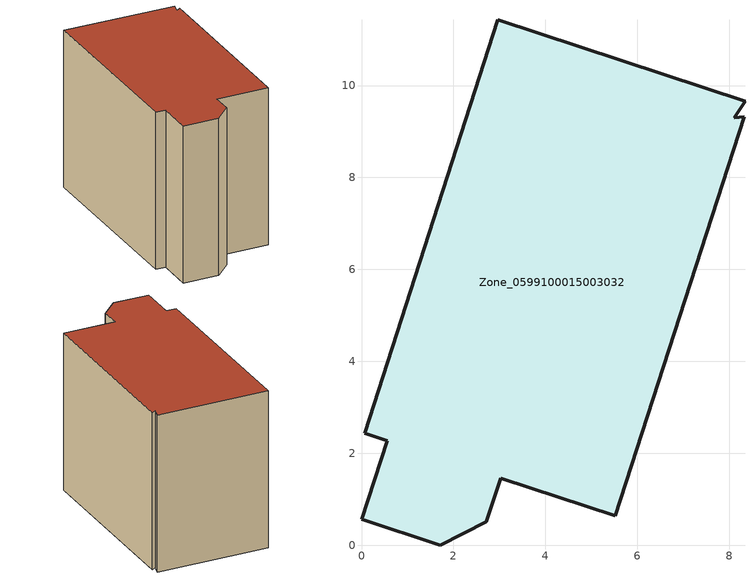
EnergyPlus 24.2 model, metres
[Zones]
Zone_0599100015003032
 floor ground (C_G): 3.03,1.46 2.72,0.51 1.71,0 0,0.56 0.56,2.27 0.07,2.43 2.96,11.43 8.34,9.66 8.11,9.3 8.33,9.32 5.52,0.64 z0.75
 wall outside (C_F): 8.34,9.66 2.96,11.43 0.07,2.43 0.56,2.27 0,0.56 1.71,0 2.72,0.51 3.03,1.46 5.52,0.64 8.33,9.32 8.11,9.3 8.34,9.66 z0.75:8.77
 roof outside (C_R): 8.11,9.3 8.34,9.66 2.96,11.43 0.07,2.43 0.56,2.27 0,0.56 1.71,0 2.72,0.51 3.03,1.46 5.52,0.64 8.33,9.32 z8.77
[BUILDING]
Pand.0599100015003032: North Axis=0; Terrain=City; Loads Convergence Tolerance Value=0.04; Temperature Convergence Tolerance Value=0.4; Solar Distribution=FullExterior; Maximum Number of Warmup Days=25; Minimum Number of Warmup Days=1
[Site:Location]
Rotterdam.The.Hague.AP_ZH_NLD Design_Conditions: Latitude=51.96; Longitude=4.45; Time Zone=1; Elevation=-4.5
[SITE:GROUNDTEMPERATURE:BUILDINGSURFACE]
18, 18, 18, 18, 18, 18, 18, 18, 18, 18, 18, 18
[MATERIAL] Thermal Absorptance=0.9; Solar Absorptance=0.7; Visible Absorptance=0.7
Name | Roughness | Thickness | Conductivity | Density | Specific Heat
G.TI.1965-1974 | MediumSmooth | 0.15 | 0.882353 | 540 | 1210
F.TI.1965-1974 | Rough | 0.3 | 0.697674 | 1920 | 840
R.TI.1965-1974 | MediumRough | 0.2 | 0.232558 | 1500 | 1000
[CONSTRUCTION]
C_G: G.TI.1965-1974
C_F: F.TI.1965-1974
C_R: R.TI.1965-1974
[ZONE]
Zone_0599100015003032: Type=1; Multiplier=1; Ceiling Height=Autocalculate; Volume=Autocalculate; Floor Area=autocalculate; Part of Total Floor Area=Yes
[ZONEINFILTRATION:DESIGNFLOWRATE]
Infil_Zone_0599100015003032: Zone or ZoneList or Space or SpaceList=Zone_0599100015003032; Schedule=AlwaysOn; Design Flow Rate Calculation Method=Flow/Area; Flow Rate per Floor Area=0.003; Constant Term Coefficient=1; Temperature Term Coefficient=0; Velocity Term Coefficient=0; Velocity Squared Term Coefficient=0
[HVACTEMPLATE:ZONE:IDEALLOADSAIRSYSTEM]
Zone_0599100015003032: Maximum Heating Supply Air Temperature=50; Minimum Cooling Supply Air Temperature=13; Maximum Heating Supply Air Humidity Ratio=0.0156; Minimum Cooling Supply Air Humidity Ratio=0.0077; Heating Limit=NoLimit; Cooling Limit=NoLimit; Dehumidification Control Type=ConstantSensibleHeatRatio; Cooling Sensible Heat Ratio=0.7; Dehumidification Setpoint=60; Humidification Control Type=None; Humidification Setpoint=30; Outdoor Air Method=None; Outdoor Air Flow Rate per Person=0.00944; Outdoor Air Flow Rate per Zone Floor Area=0; Outdoor Air Flow Rate per Zone=0; Demand Controlled Ventilation Type=None; Outdoor Air Economizer Type=NoEconomizer; Heat Recovery Type=None; Sensible Heat Recovery Effectiveness=0.7; Latent Heat Recovery Effectiveness=0.65
[ZONECONTROL:THERMOSTAT]
ThermostatControl_Zone_0599100015003032: Zone or ZoneList=Zone_0599100015003032; Control Type Schedule=DualSetpointControlType; Control 1=Thermostat_Zone_0599100015003032; Temperature Difference Between Cutout And Setpoint=0
[THERMOSTATSETPOINT:DUALSETPOINT]
Thermostat_Zone_0599100015003032: Heating Setpoint Temperature Schedule=HeatingSetpoint_Zone_0599100015003032; Cooling Setpoint Temperature Schedule=CoolingSetpoint_Zone_0599100015003032
[SCHEDULE:COMPACT]
HeatingSetpoint_Zone_0599100015003032: Through: 12/31, For: AllDays, Until: 24:00, 21
CoolingSetpoint_Zone_0599100015003032: Through: 12/31, For: AllDays, Until: 24:00, 24
DualSetpointControlType: Through: 12/31, For: AllDays, Until: 24:00, 4
AlwaysOn: Through: 12/31, For: AllDays, Until: 24:00, 1
